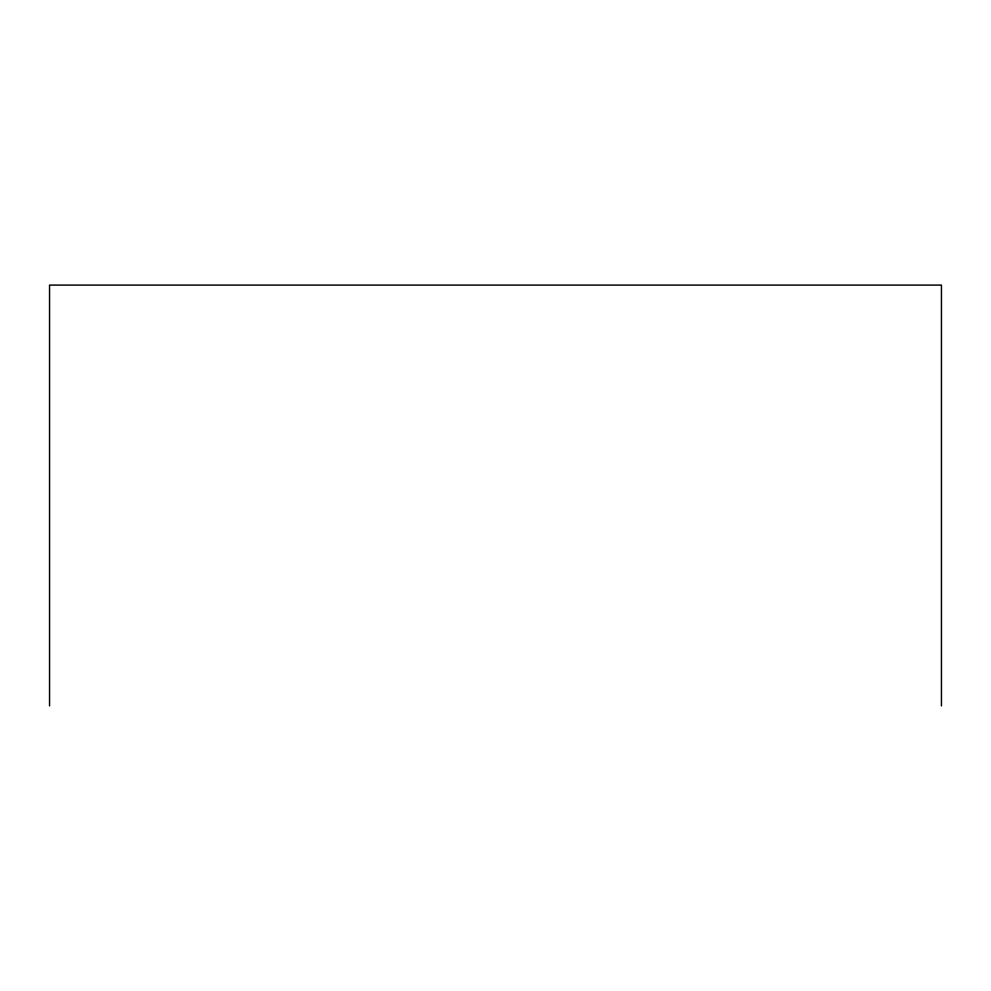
<?xml version="1.0" encoding="UTF-8"?>
<svg xmlns="http://www.w3.org/2000/svg" width="991" height="991" viewBox="0 0 991 991"><rect width="100%" height="100%" fill="white"/><g stroke="black" fill="none" stroke-linecap="round" stroke-linejoin="round"><path stroke-width="1.49" d="M941.45 705.902L941.45 285.098L49.55 285.098L49.55 705.902"/></g></svg>
